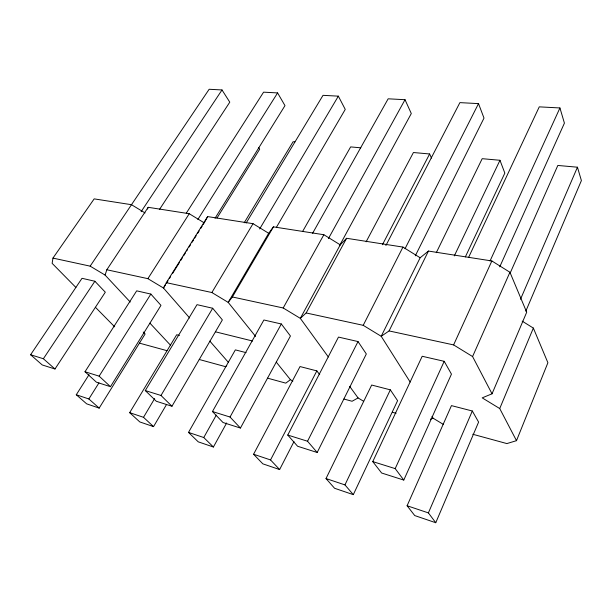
<?xml version="1.0" encoding="UTF-8"?>
<svg xmlns="http://www.w3.org/2000/svg" width="612" height="612" viewBox="0 0 612 612"><rect width="100%" height="100%" fill="white"/><g stroke="black" fill="none" stroke-linecap="round" stroke-linejoin="round"><path stroke-width="0.92" d="M145.052 212.938L131.488 204.699L94.171 198.877L52.961 258.096L52.135 263.344L75.896 287.456M130.226 302.03L105.088 275.079L106.825 269.762L148.188 207.307L189.238 213.718L204.224 222.86L203.215 224.466M147.523 209.059L148.188 207.307M472.793 434.26L506.881 443.578L516.497 440.671L547.901 362.74L533.358 328.086L522.189 321.147M516.497 440.671L499.729 408.548L533.358 328.086M435.759 522.732L478.599 422.089L472.326 411.004L451.457 405.618L407.102 505.757L414.737 515.572L435.759 522.732L428.392 512.902L407.102 505.757M525.83 311.125L581.4 180.578L577.453 167.206L557.823 165.454L509.98 273.48M499.729 408.548L482.202 397.861L492.033 393.807L526.702 312.227L509.934 272.271L491.864 260.964L428.454 251.065L420.146 257.759L381.215 336.294L410.162 382.033M428.392 512.902L472.326 411.004M520.506 299.268L577.453 167.206M492.033 393.807L472.579 356.551L509.934 272.271M403.782 480.068L451.457 374.131L444.213 361.317L422.196 356.268L372.762 461.609L381.636 473.015L403.782 480.068L395.199 468.616L372.762 461.609M499.744 266.832L564.417 123.127L559.934 107.957L539.264 106.855L468.593 257.423M255.602 336.424L228.192 302.374L232.384 296.973L283.195 307.981L300.324 318.362L306.161 312.962L363.214 325.324L381.215 336.294L389.087 330.924L453.607 344.908L491.864 260.964M395.199 468.616L444.213 361.317M490.028 261.003L559.934 107.957M353.308 494.649L397.593 400.684L390.341 389.852L371.675 385.04L326.02 478.553L334.573 488.269L353.308 494.649L344.954 484.903L326.02 478.553M465.342 256.925L504.839 173.104L499.973 160.275L482.187 158.684L436.287 252.687M344.954 484.903L390.341 389.852M454.303 255.915L499.973 160.275M389.087 330.924L428.454 251.065M317.184 452.49L366.328 353.973L358.02 341.565L338.482 337.082L287.755 435.056L297.608 446.255L317.184 452.49L307.538 441.237L287.755 435.056M415.303 255.801L484 118.093L478.515 103.619L459.895 102.625L385.897 245.527M307.538 441.237L358.02 341.565M405.022 248.74L478.515 103.619M363.214 325.324L402.956 247.087L420.146 257.759M319.693 374.666L316.84 370.895L300.033 366.557L253.582 454.249L262.823 463.835L279.63 469.565L293.974 441.604M279.63 469.565L270.542 459.933L316.84 370.895M382.431 244.739L429.624 153.972L413.421 152.526L366.129 241.794M402.956 247.087L346.599 238.282L340.249 244.846L323.863 234.733L273.434 226.861L268.683 233.279L253.031 223.678L207.652 216.594L166.326 282.66L163.473 288.022L189.636 317.98M306.161 312.962L346.599 238.282M240.44 428.056L290.44 336.011L281.336 323.985L263.894 319.992L212.456 411.539L223.013 422.509L240.44 428.056L230.028 417.032L212.456 411.539M339.683 245.366L411.295 113.541L405.022 99.702L388.161 98.807L312.602 233.287M340.249 244.846L300.324 318.362L328.353 356.987M204.653 222.08L207.652 216.594M246.093 352.642L235.36 349.88L188.496 432.409L198.242 441.841L213.404 447.005L226.662 422.961M230.028 417.032L281.336 323.985M328.422 238.603L405.022 99.702M283.195 307.981L323.863 234.733M213.404 447.005L203.765 437.526L216.273 415.143M302.642 231.42L350.638 146.903L360.82 147.813M232.384 296.973L273.434 226.861M171.957 406.253L222.37 319.9L212.685 308.249L197.003 304.661L145.289 390.571L156.351 401.281L171.957 406.253L161.002 395.474L145.289 390.571M276.525 227.128L345.252 109.403L338.352 96.153L323.014 95.334L246.139 223.036M179.446 335.452L176.684 334.741L129.675 412.672L139.796 421.936L153.543 426.618L166.602 404.371M268.683 233.279L228.192 302.374L211.867 292.528L166.326 282.66M161.002 395.474L212.685 308.249M259.672 228.949L338.352 96.153M129.675 412.672L143.506 417.308L154.645 398.58M211.867 292.528L253.031 223.678M244.226 222.76L293.079 141.747L294.892 141.915M110.481 386.677L160.971 305.365L150.858 294.081L136.683 290.838L85.007 371.744L96.421 382.194L110.481 386.677L99.144 376.158L85.007 371.744M215.049 218.262L284.985 105.624L277.603 92.917L263.581 92.167L186.308 213.144M89.031 374.697L76.278 394.755L86.659 403.844L99.175 408.105L145.128 333.976L143.269 332.018M217.023 218.002L259.687 149.175L258.685 147.599M165.485 284.81L163.473 288.022L147.882 278.659L106.825 269.762M166.495 283.195L168.002 280.786M169.509 278.368L170.519 276.762M172.53 273.541L179.576 262.28M180.578 260.674L182.59 257.453M183.6 255.847L185.612 252.626M186.614 251.019L187.624 249.405M189.131 246.996L190.638 244.578M192.153 242.168L193.66 239.759M194.662 238.145L196.177 235.735M197.684 233.317L199.191 230.908M200.705 228.49L202.212 226.08M76.278 394.755L88.855 398.97L98.953 382.89M99.144 376.158L150.858 294.081M197.852 219.486L277.603 92.917M147.882 278.659L189.238 213.718M54.981 369.005L105.302 292.184L94.883 281.252L82.016 278.307L30.6 354.753L42.243 364.951L54.981 369.005L43.383 358.747L30.6 354.753M159.418 209.579L229.783 102.166L222.011 89.956L209.151 89.268L90.155 266.151L52.961 258.096M43.383 358.747L94.883 281.252M141.097 211.706L222.011 89.956M226.738 365.494L225.576 366.68L199.26 359.489M292.842 381.131L290.425 379.685L285.789 383.143L267.582 378.162M363.65 401.288L358.066 397.93L352.068 401.258L343.913 399.032M430.466 419.197L433.013 418.149L443.302 424.361M215.546 331.842L252.626 341.022M139.475 343.148L166.961 350.661M392.437 412.289L396.094 413.291M188.496 432.409L203.765 437.526M253.582 454.249L270.542 459.933M90.155 266.151L105.088 275.079M453.607 344.908L472.579 356.551M88.855 398.97L99.175 408.105M143.506 417.308L153.543 426.618M95.418 307.278L114.674 326.823M149.909 323.136L170.564 345.275M209.84 341.113L228.444 362.419M276.287 362.113L290.425 379.685M349.659 386.34L358.066 397.93M431.996 416.543L433.013 418.149M429.624 153.972L431.491 158.087"/></g></svg>
